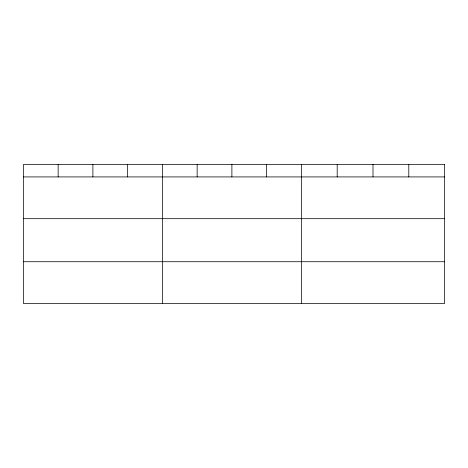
<?xml version="1.0" encoding="UTF-8"?>
<svg xmlns="http://www.w3.org/2000/svg" width="468" height="468" viewBox="0 0 468 468"><rect width="100%" height="100%" fill="white"/><g stroke="black" fill="none" stroke-linecap="round" stroke-linejoin="round"><path stroke-width="0.7" d="M23.4 176.922L444.6 176.922M23.4 218.691L444.6 218.691M23.4 261.729L444.6 261.729M408.798 164.496L408.798 176.922M372.996 164.496L372.996 176.922M337.194 164.496L337.194 176.922M301.392 164.496L301.392 303.504M266.643 164.496L266.643 176.922M231.894 164.496L231.894 176.922M197.145 164.496L197.145 176.922M162.396 164.496L162.396 303.504M127.647 164.496L127.647 176.922M92.898 164.496L92.898 176.922M58.149 164.496L58.149 176.922M444.6 164.496L23.4 164.496L23.4 303.504L444.6 303.504L444.6 164.496"/></g></svg>
